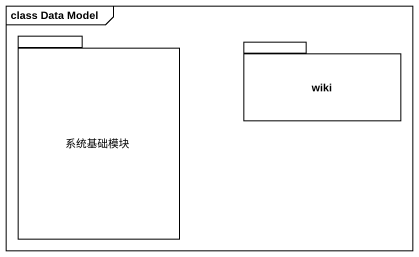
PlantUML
@startuml
mainframe class Data Model
package 系统基础模块 {
}
package wiki {
}
@enduml
